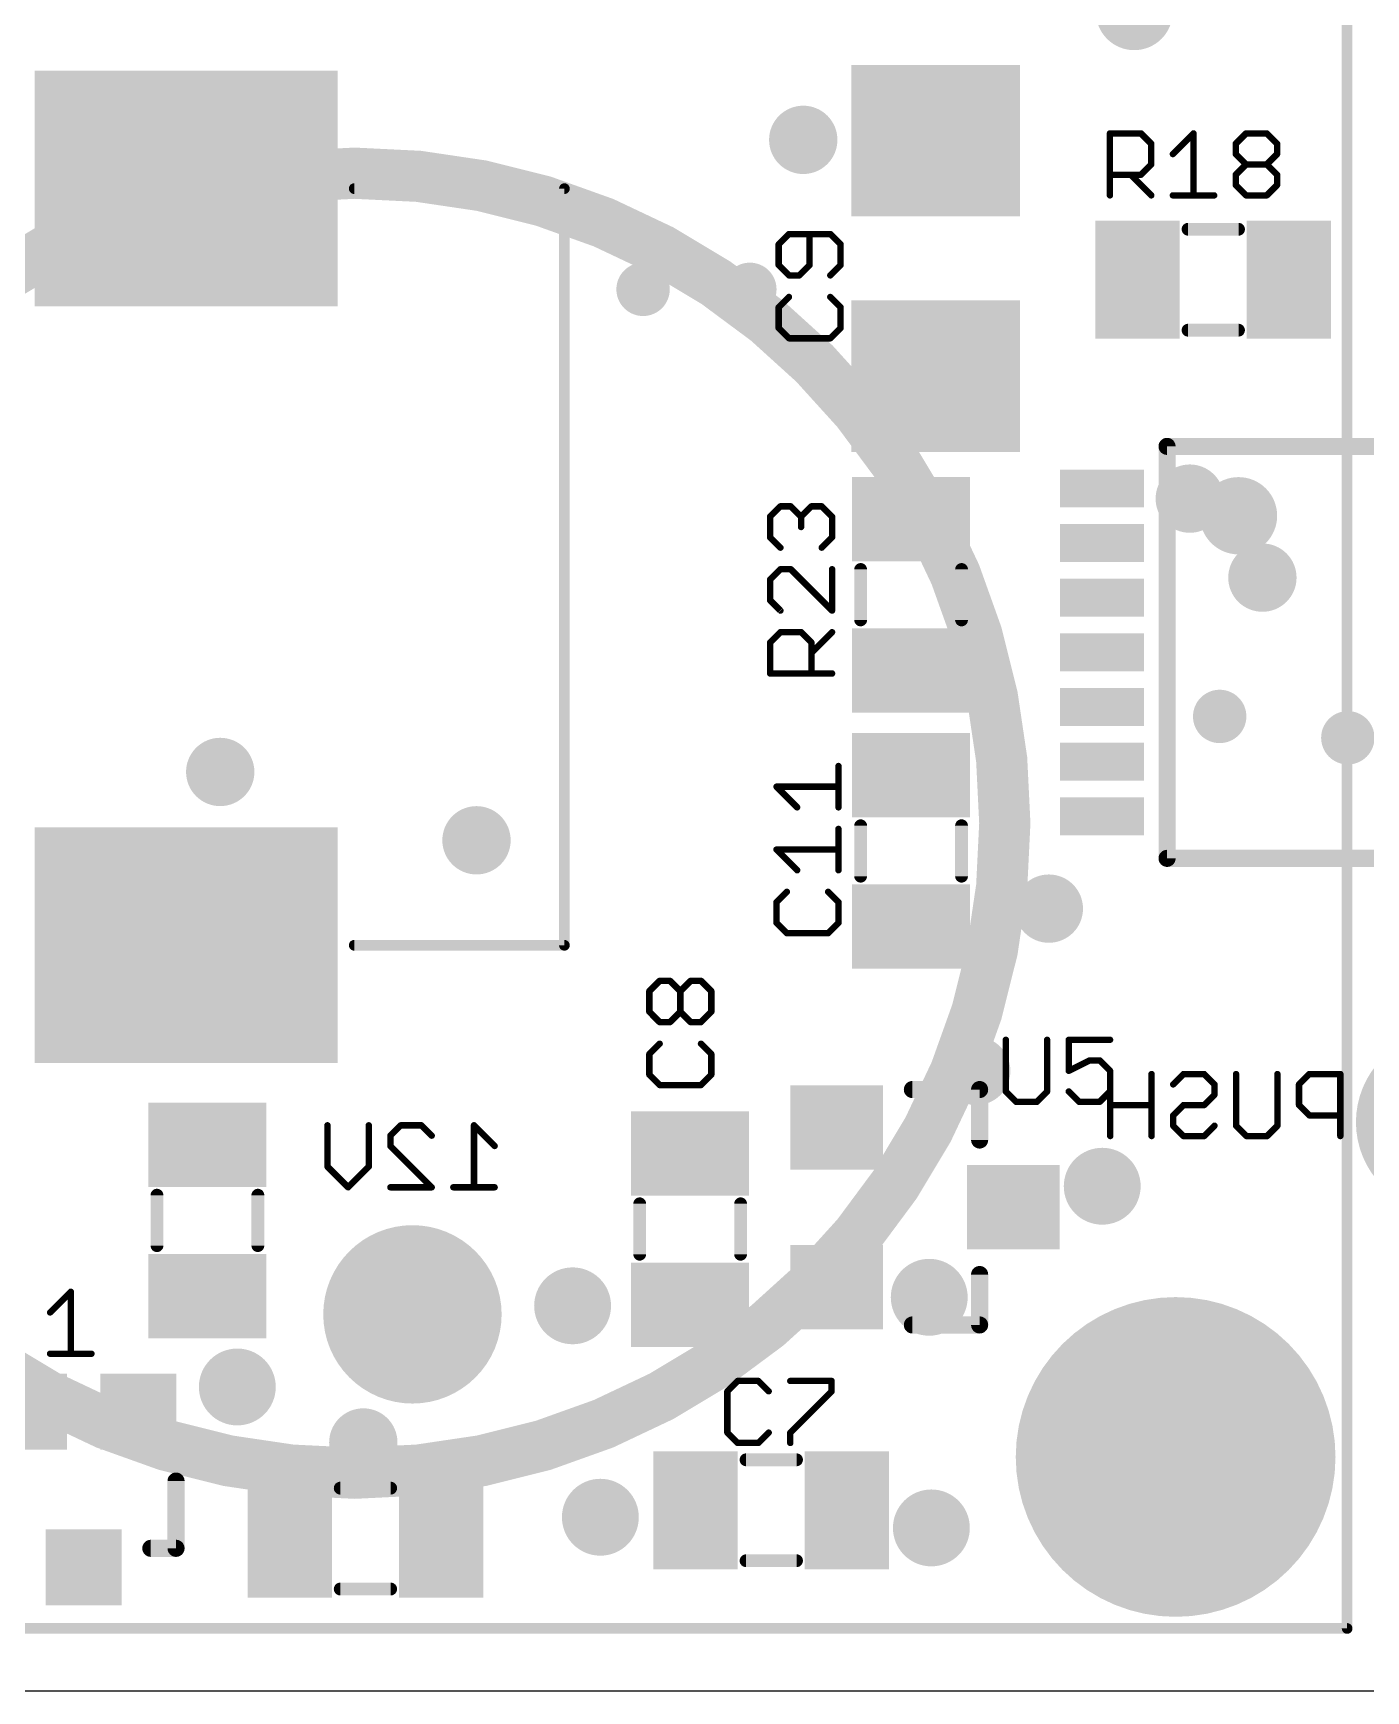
# Model space of a CAD drawing. Extents: x 0 to 96, y -11 to 42.
# Drawn here: x 45.32 to 61.17, y 10 to 29.72 of the extents above; entities that cross this region are included whole.
import ezdxf

# ---------------------------------------------------------------- set-up
doc = ezdxf.new("R2010")
doc.units = 0
for name, color, linetype in [('17', 82, 'CONTINUOUS'), ('18', 82, 'CONTINUOUS'), ('20', 7, 'CONTINUOUS'), ('21', 253, 'CONTINUOUS'), ('22', 253, 'CONTINUOUS'), ('29', 253, 'CONTINUOUS')]:
    doc.layers.add(name, color=color, linetype=linetype)

# ---------------------------------------------------------------- blocks, each defined once
blk = doc.blocks.new('RECT')
blk.add_solid([(-0.5, -0.5), (0.5, -0.5), (-0.5, 0.5), (0.5, 0.5)])
blk = doc.blocks.new('ROUNDP')
at = {"const_width": 0.5}
blk.add_lwpolyline([(0, -0.25, 1), (0, 0.25, 1), (0, -0.25)], format="xyb", dxfattribs=at)
blk = doc.blocks.new('ROUNDV')
at = {"const_width": 0.5}
blk.add_lwpolyline([(0, -0.25, 1), (0, 0.25, 1), (0, -0.25)], format="xyb", dxfattribs=at)

msp = doc.modelspace()

# ---------------------------------------------------------------- linework, layer by layer
at = {"layer": '20'}
msp.add_line((29.35, 10), (74.81, 10), dxfattribs=at)
at = {"layer": '21'}
for points, const_width in [([(60.952, 10.742), (60.952, 38.542)], 0.127), ([(58.1306, 27.7876), (58.1306, 28.5248)], 0.0762), ([(58.1306, 28.5248), (58.4992, 28.5248)], 0.0762), ([(58.4992, 28.5248), (58.622, 28.402)], 0.0762), ([(58.622, 28.402), (58.622, 28.1562)], 0.0762), ([(58.879, 28.2791), (59.1247, 28.5248)], 0.0762), ([(59.1247, 28.5248), (59.1247, 27.7876)], 0.0762), ([(59.6274, 28.402), (59.7503, 28.5248)], 0.0762), ([(59.6274, 28.2791), (59.6274, 28.402)], 0.0762), ([(59.7503, 28.5248), (59.996, 28.5248)], 0.0762), ([(59.996, 28.5248), (60.1189, 28.402)], 0.0762), ([(60.1189, 28.402), (60.1189, 28.2791)], 0.0762), ([(59.7503, 28.1562), (59.6274, 28.2791)], 0.0762), ([(60.1189, 28.2791), (59.996, 28.1562)], 0.0762), ([(58.4992, 28.0333), (58.1306, 28.0333)], 0.0762), ([(58.3763, 28.0333), (58.622, 27.7876)], 0.0762), ([(58.622, 28.1562), (58.4992, 28.0333)], 0.0762), ([(59.6274, 28.0333), (59.7503, 28.1562)], 0.0762), ([(59.6274, 27.9105), (59.6274, 28.0333)], 0.0762), ([(59.7503, 28.1562), (59.996, 28.1562)], 0.0762), ([(59.996, 28.1562), (60.1189, 28.0333)], 0.0762), ([(60.1189, 28.0333), (60.1189, 27.9105)], 0.0762), ([(51.6424, 27.868), (49.1424, 27.868)], 0.127), ([(51.6424, 27.868), (51.6424, 18.868)], 0.127), ([(58.879, 27.7876), (59.3705, 27.7876)], 0.0762), ([(59.7503, 27.7876), (59.6274, 27.9105)], 0.0762), ([(59.996, 27.7876), (59.7503, 27.7876)], 0.0762), ([(60.1189, 27.9105), (59.996, 27.7876)], 0.0762), ([(59.6598, 27.3843), (59.0598, 27.3843)], 0.1524), ([(54.3131, 27.3275), (54.1903, 27.2046)], 0.0762), ([(54.1903, 27.2046), (54.1903, 26.9589)], 0.0762), ([(54.8046, 27.3275), (54.3131, 27.3275)], 0.0762), ([(54.5589, 26.9589), (54.5589, 27.3275)], 0.0762), ([(54.9275, 27.2046), (54.8046, 27.3275)], 0.0762), ([(54.9275, 26.9589), (54.9275, 27.2046)], 0.0762), ([(54.1903, 26.9589), (54.3131, 26.836)], 0.0762), ([(54.3131, 26.836), (54.436, 26.836)], 0.0762), ([(54.436, 26.836), (54.5589, 26.9589)], 0.0762), ([(54.8046, 26.836), (54.9275, 26.9589)], 0.0762), ([(54.3131, 26.5791), (54.1903, 26.4562)], 0.0762), ([(54.1903, 26.4562), (54.1903, 26.2104)], 0.0762), ([(54.9275, 26.4562), (54.8046, 26.5791)], 0.0762), ([(54.9275, 26.2104), (54.9275, 26.4562)], 0.0762), ([(54.1903, 26.2104), (54.3131, 26.0876)], 0.0762), ([(54.8046, 26.0876), (54.9275, 26.2104)], 0.0762), ([(59.6598, 26.1843), (59.0598, 26.1843)], 0.1524), ([(54.3131, 26.0876), (54.8046, 26.0876)], 0.0762), ([(58.81, 19.902), (58.81, 24.802)], 0.2032), ([(58.81, 24.802), (63.11, 24.802)], 0.2032), ([(54.0887, 23.9661), (54.2115, 24.089)], 0.0762), ([(54.2115, 24.089), (54.3344, 24.089)], 0.0762), ([(54.3344, 24.089), (54.4573, 23.9661)], 0.0762), ([(54.4573, 23.9661), (54.5802, 24.089)], 0.0762), ([(54.5802, 24.089), (54.703, 24.089)], 0.0762), ([(54.703, 24.089), (54.8259, 23.9661)], 0.0762), ([(54.0887, 23.7204), (54.0887, 23.9661)], 0.0762), ([(54.4573, 23.9661), (54.4573, 23.8432)], 0.0762), ([(54.8259, 23.9661), (54.8259, 23.7204)], 0.0762), ([(54.2115, 23.5975), (54.0887, 23.7204)], 0.0762), ([(54.8259, 23.7204), (54.703, 23.5975)], 0.0762), ([(54.2115, 23.3406), (54.0887, 23.2177)], 0.0762), ([(54.3344, 23.3406), (54.2115, 23.3406)], 0.0762), ([(54.8259, 22.8491), (54.3344, 23.3406)], 0.0762), ([(54.8259, 23.3406), (54.8259, 22.8491)], 0.0762), ([(55.1657, 23.3378), (55.1657, 22.7378)], 0.1524), ([(56.3657, 23.3378), (56.3657, 22.7378)], 0.1524), ([(54.0887, 23.2177), (54.0887, 22.9719)], 0.0762), ([(54.0887, 22.9719), (54.2115, 22.8491)], 0.0762), ([(54.0887, 22.4693), (54.2115, 22.5921)], 0.0762), ([(54.0887, 22.1007), (54.0887, 22.4693)], 0.0762), ([(54.2115, 22.5921), (54.4573, 22.5921)], 0.0762), ([(54.4573, 22.5921), (54.5802, 22.4693)], 0.0762), ([(54.5802, 22.3464), (54.8259, 22.5921)], 0.0762), ([(54.5802, 22.4693), (54.5802, 22.1007)], 0.0762), ([(54.8259, 22.1007), (54.0887, 22.1007)], 0.0762), ([(54.9021, 20.5087), (54.9021, 21.0002)], 0.0762), ([(54.4106, 20.5087), (54.1649, 20.7545)], 0.0762), ([(54.1649, 20.7545), (54.9021, 20.7545)], 0.0762), ([(55.1657, 19.6898), (55.1657, 20.2898)], 0.1524), ([(56.3657, 19.6898), (56.3657, 20.2898)], 0.1524), ([(54.9021, 19.7603), (54.9021, 20.2518)], 0.0762), ([(54.4106, 19.7603), (54.1649, 20.0061)], 0.0762), ([(54.1649, 20.0061), (54.9021, 20.0061)], 0.0762), ([(63.11, 19.902), (58.81, 19.902)], 0.2032), ([(54.2877, 19.5034), (54.1649, 19.3805)], 0.0762), ([(54.9021, 19.3805), (54.7792, 19.5034)], 0.0762), ([(54.1649, 19.3805), (54.1649, 19.1348)], 0.0762), ([(54.9021, 19.1348), (54.9021, 19.3805)], 0.0762), ([(54.1649, 19.1348), (54.2877, 19.0119)], 0.0762), ([(54.7792, 19.0119), (54.9021, 19.1348)], 0.0762), ([(51.6424, 18.868), (49.1424, 18.868)], 0.127), ([(54.2877, 19.0119), (54.7792, 19.0119)], 0.0762), ([(52.6525, 18.3224), (52.7753, 18.4453)], 0.0762), ([(52.6525, 18.0767), (52.6525, 18.3224)], 0.0762), ([(52.7753, 18.4453), (52.8982, 18.4453)], 0.0762), ([(52.8982, 18.4453), (53.0211, 18.3224)], 0.0762), ([(53.0211, 18.3224), (53.144, 18.4453)], 0.0762), ([(53.0211, 18.0767), (53.0211, 18.3224)], 0.0762), ([(53.144, 18.4453), (53.2668, 18.4453)], 0.0762), ([(53.2668, 18.4453), (53.3897, 18.3224)], 0.0762), ([(53.3897, 18.3224), (53.3897, 18.0767)], 0.0762), ([(52.7753, 17.9538), (52.6525, 18.0767)], 0.0762), ([(52.8982, 17.9538), (52.7753, 17.9538)], 0.0762), ([(53.0211, 18.0767), (52.8982, 17.9538)], 0.0762), ([(53.144, 17.9538), (53.0211, 18.0767)], 0.0762), ([(53.2668, 17.9538), (53.144, 17.9538)], 0.0762), ([(53.3897, 18.0767), (53.2668, 17.9538)], 0.0762), ([(56.8921, 17.7434), (56.8921, 17.1291)], 0.0762), ([(57.3836, 17.1291), (57.3836, 17.7434)], 0.0762), ([(58.132, 17.7434), (57.6405, 17.7434)], 0.0762), ([(57.6405, 17.7434), (57.6405, 17.3748)], 0.0762), ([(52.7753, 17.6969), (52.6525, 17.574)], 0.0762), ([(52.6525, 17.574), (52.6525, 17.3283)], 0.0762), ([(53.3897, 17.574), (53.2668, 17.6969)], 0.0762), ([(53.3897, 17.3283), (53.3897, 17.574)], 0.0762), ([(52.6525, 17.3283), (52.7753, 17.2054)], 0.0762), ([(53.2668, 17.2054), (53.3897, 17.3283)], 0.0762), ([(57.6405, 17.3748), (57.8863, 17.4977)], 0.0762), ([(57.8863, 17.4977), (58.0091, 17.4977)], 0.0762), ([(58.0091, 17.4977), (58.132, 17.3748)], 0.0762), ([(58.132, 17.3748), (58.132, 17.1291)], 0.0762), ([(52.7753, 17.2054), (53.2668, 17.2054)], 0.0762), ([(56.5809, 17.1519), (55.7809, 17.1519)], 0.2032), ([(56.5809, 16.5519), (56.5809, 17.1519)], 0.2032), ([(56.8921, 17.1291), (57.015, 17.0062)], 0.0762), ([(57.2607, 17.0062), (57.3836, 17.1291)], 0.0762), ([(57.7634, 17.0062), (57.6405, 17.1291)], 0.0762), ([(58.132, 17.1291), (58.0091, 17.0062)], 0.0762), ([(57.015, 17.0062), (57.2607, 17.0062)], 0.0762), ([(58.0091, 17.0062), (57.7634, 17.0062)], 0.0762), ([(46.7964, 15.2956), (46.7964, 15.8956)], 0.1524), ([(47.9964, 15.2956), (47.9964, 15.8956)], 0.1524), ([(52.5379, 15.1931), (52.5379, 15.7931)], 0.1524), ([(53.7379, 15.1931), (53.7379, 15.7931)], 0.1524), ([(56.5809, 14.9519), (56.5809, 14.3519)], 0.2032), ([(45.5256, 14.5012), (45.7713, 14.7469)], 0.0762), ([(45.7713, 14.7469), (45.7713, 14.0097)], 0.0762), ([(56.5809, 14.3519), (55.7809, 14.3519)], 0.2032), ([(45.5256, 14.0097), (46.0171, 14.0097)], 0.0762), ([(53.7033, 13.6859), (53.5804, 13.5631)], 0.0762), ([(53.949, 13.6859), (53.7033, 13.6859)], 0.0762), ([(54.0719, 13.5631), (53.949, 13.6859)], 0.0762), ([(54.3288, 13.6859), (54.8203, 13.6859)], 0.0762), ([(54.8203, 13.6859), (54.8203, 13.5631)], 0.0762), ([(53.5804, 13.5631), (53.5804, 13.0716)], 0.0762), ([(54.8203, 13.5631), (54.3288, 13.0716)], 0.0762), ([(53.5804, 13.0716), (53.7033, 12.9487)], 0.0762), ([(53.949, 12.9487), (54.0719, 13.0716)], 0.0762), ([(54.3288, 13.0716), (54.3288, 12.9487)], 0.0762), ([(53.7033, 12.9487), (53.949, 12.9487)], 0.0762), ([(54.4029, 12.7479), (53.8029, 12.7479)], 0.1524), ([(47.0232, 11.6952), (47.0232, 12.4952)], 0.2032), ([(49.576, 12.411), (48.976, 12.411)], 0.1524), ([(46.7232, 11.6952), (47.0232, 11.6952)], 0.2032), ([(54.4029, 11.5479), (53.8029, 11.5479)], 0.1524), ([(49.576, 11.211), (48.976, 11.211)], 0.1524), ([(33.652, 10.742), (60.952, 10.742)], 0.127)]:
    msp.add_lwpolyline(points, dxfattribs=dict(at, const_width=const_width))
for points, const_width in [([(58.1496, 28.5248, 1), (58.1115, 28.5248)], 0.0381), ([(58.1306, 28.5439, 1), (58.1306, 28.5058)], 0.0381), ([(58.5126, 28.5383, 1), (58.4857, 28.5114)], 0.0381), ([(58.4992, 28.5058, 1), (58.4992, 28.5439)], 0.0381), ([(58.6411, 28.402, 1), (58.603, 28.402)], 0.0381), ([(58.6086, 28.3885, 1), (58.6355, 28.4154)], 0.0381), ([(59.1438, 28.5248, 1), (59.1057, 28.5248)], 0.0381), ([(59.1382, 28.5114, 1), (59.1112, 28.5383)], 0.0381), ([(59.6464, 28.402, 1), (59.6083, 28.402)], 0.0381), ([(59.6139, 28.4154, 1), (59.6409, 28.3885)], 0.0381), ([(59.7503, 28.5439, 1), (59.7503, 28.5058)], 0.0381), ([(59.7637, 28.5114, 1), (59.7368, 28.5383)], 0.0381), ([(60.0095, 28.5383, 1), (59.9825, 28.5114)], 0.0381), ([(59.996, 28.5058, 1), (59.996, 28.5439)], 0.0381), ([(60.1379, 28.402, 1), (60.0998, 28.402)], 0.0381), ([(60.1054, 28.3885, 1), (60.1323, 28.4154)], 0.0381), ([(58.8655, 28.2926, 1), (58.8924, 28.2656)], 0.0381), ([(59.6083, 28.2791, 1), (59.6464, 28.2791)], 0.0381), ([(59.6409, 28.2926, 1), (59.6139, 28.2656)], 0.0381), ([(60.0998, 28.2791, 1), (60.1379, 28.2791)], 0.0381), ([(60.1323, 28.2656, 1), (60.1054, 28.2926)], 0.0381), ([(58.1306, 28.0524, 1), (58.1306, 28.0143)], 0.0381), ([(58.3898, 28.0468, 1), (58.3628, 28.0199)], 0.0381), ([(58.4857, 28.0468, 1), (58.5126, 28.0199)], 0.0381), ([(58.4992, 28.0143, 1), (58.4992, 28.0524)], 0.0381), ([(58.603, 28.1562, 1), (58.6411, 28.1562)], 0.0381), ([(58.6355, 28.1427, 1), (58.6086, 28.1697)], 0.0381), ([(59.6464, 28.0333, 1), (59.6083, 28.0333)], 0.0381), ([(59.6139, 28.0468, 1), (59.6409, 28.0199)], 0.0381), ([(59.7503, 28.1753, 1), (59.7503, 28.1372)], 0.0381), ([(59.7637, 28.1427, 1), (59.7368, 28.1697)], 0.0381), ([(59.7368, 28.1427, 1), (59.7637, 28.1697)], 0.0381), ([(60.0095, 28.1697, 1), (59.9825, 28.1427)], 0.0381), ([(59.9825, 28.1697, 1), (60.0095, 28.1427)], 0.0381), ([(59.996, 28.1372, 1), (59.996, 28.1753)], 0.0381), ([(60.1379, 28.0333, 1), (60.0998, 28.0333)], 0.0381), ([(60.1054, 28.0199, 1), (60.1323, 28.0468)], 0.0381), ([(49.1424, 27.8998, 1), (49.1424, 27.8363)], 0.0635), ([(51.6742, 27.868, 1), (51.6106, 27.868)], 0.0635), ([(51.6424, 27.8363, 1), (51.6424, 27.8998)], 0.0635), ([(58.1115, 27.7876, 1), (58.1496, 27.7876)], 0.0381), ([(58.6086, 27.7741, 1), (58.6355, 27.8011)], 0.0381), ([(58.879, 27.8067, 1), (58.879, 27.7686)], 0.0381), ([(59.1057, 27.7876, 1), (59.1438, 27.7876)], 0.0381), ([(59.3705, 27.7686, 1), (59.3705, 27.8067)], 0.0381), ([(59.6083, 27.9105, 1), (59.6464, 27.9105)], 0.0381), ([(59.6409, 27.9239, 1), (59.6139, 27.897)], 0.0381), ([(59.7503, 27.8067, 1), (59.7503, 27.7686)], 0.0381), ([(59.7368, 27.7741, 1), (59.7637, 27.8011)], 0.0381), ([(59.9825, 27.8011, 1), (60.0095, 27.7741)], 0.0381), ([(59.996, 27.7686, 1), (59.996, 27.8067)], 0.0381), ([(60.0998, 27.9105, 1), (60.1379, 27.9105)], 0.0381), ([(60.1323, 27.897, 1), (60.1054, 27.9239)], 0.0381), ([(59.0598, 27.4224, 1), (59.0598, 27.3462)], 0.0762), ([(59.6598, 27.3462, 1), (59.6598, 27.4224)], 0.0762), ([(54.2093, 27.2046, 1), (54.1712, 27.2046)], 0.0381), ([(54.1768, 27.2181, 1), (54.2037, 27.1911)], 0.0381), ([(54.3131, 27.3465, 1), (54.3131, 27.3084)], 0.0381), ([(54.3266, 27.314, 1), (54.2997, 27.3409)], 0.0381), ([(54.5779, 27.3275, 1), (54.5398, 27.3275)], 0.0381), ([(54.8181, 27.3409, 1), (54.7912, 27.314)], 0.0381), ([(54.8046, 27.3084, 1), (54.8046, 27.3465)], 0.0381), ([(54.9466, 27.2046, 1), (54.9085, 27.2046)], 0.0381), ([(54.914, 27.1911, 1), (54.941, 27.2181)], 0.0381), ([(54.1712, 26.9589, 1), (54.2093, 26.9589)], 0.0381), ([(54.2037, 26.9723, 1), (54.1768, 26.9454)], 0.0381), ([(54.3131, 26.855, 1), (54.3131, 26.8169)], 0.0381), ([(54.2997, 26.8225, 1), (54.3266, 26.8495)], 0.0381), ([(54.4225, 26.8495, 1), (54.4495, 26.8225)], 0.0381), ([(54.436, 26.8169, 1), (54.436, 26.855)], 0.0381), ([(54.5398, 26.9589, 1), (54.5779, 26.9589)], 0.0381), ([(54.5724, 26.9454, 1), (54.5454, 26.9723)], 0.0381), ([(54.7912, 26.8495, 1), (54.8181, 26.8225)], 0.0381), ([(54.9085, 26.9589, 1), (54.9466, 26.9589)], 0.0381), ([(54.941, 26.9454, 1), (54.914, 26.9723)], 0.0381), ([(54.2093, 26.4562, 1), (54.1712, 26.4562)], 0.0381), ([(54.1768, 26.4697, 1), (54.2037, 26.4427)], 0.0381), ([(54.3266, 26.5656, 1), (54.2997, 26.5925)], 0.0381), ([(54.8181, 26.5925, 1), (54.7912, 26.5656)], 0.0381), ([(54.9466, 26.4562, 1), (54.9085, 26.4562)], 0.0381), ([(54.914, 26.4427, 1), (54.941, 26.4697)], 0.0381), ([(54.1712, 26.2104, 1), (54.2093, 26.2104)], 0.0381), ([(54.2037, 26.2239, 1), (54.1768, 26.197)], 0.0381), ([(54.9085, 26.2104, 1), (54.9466, 26.2104)], 0.0381), ([(54.941, 26.197, 1), (54.914, 26.2239)], 0.0381), ([(59.0598, 26.2224, 1), (59.0598, 26.1462)], 0.0762), ([(59.6598, 26.1462, 1), (59.6598, 26.2224)], 0.0762), ([(54.3131, 26.1066, 1), (54.3131, 26.0685)], 0.0381), ([(54.2997, 26.0741, 1), (54.3266, 26.101)], 0.0381), ([(54.7912, 26.101, 1), (54.8181, 26.0741)], 0.0381), ([(54.8046, 26.0685, 1), (54.8046, 26.1066)], 0.0381), ([(58.8608, 24.802, 1), (58.7592, 24.802)], 0.1016), ([(58.81, 24.8528, 1), (58.81, 24.7512)], 0.1016), ([(59.66, 23.7472, 1), (59.66, 24.2068, 1), (59.66, 23.7472)], 0.4596), ([(54.2115, 24.108, 1), (54.2115, 24.0699)], 0.0381), ([(54.225, 24.0755, 1), (54.1981, 24.1024)], 0.0381), ([(54.3479, 24.1024, 1), (54.3209, 24.0755)], 0.0381), ([(54.3344, 24.0699, 1), (54.3344, 24.108)], 0.0381), ([(54.5802, 24.108, 1), (54.5802, 24.0699)], 0.0381), ([(54.5936, 24.0755, 1), (54.5667, 24.1024)], 0.0381), ([(54.7165, 24.1024, 1), (54.6896, 24.0755)], 0.0381), ([(54.703, 24.0699, 1), (54.703, 24.108)], 0.0381), ([(54.0752, 23.9796, 1), (54.1021, 23.9526)], 0.0381), ([(54.1077, 23.9661, 1), (54.0696, 23.9661)], 0.0381), ([(54.4763, 23.9661, 1), (54.4382, 23.9661)], 0.0381), ([(54.4438, 23.9796, 1), (54.4708, 23.9526)], 0.0381), ([(54.4382, 23.8432, 1), (54.4763, 23.8432)], 0.0381), ([(54.4438, 23.9526, 1), (54.4708, 23.9796)], 0.0381), ([(54.845, 23.9661, 1), (54.8069, 23.9661)], 0.0381), ([(54.8124, 23.9526, 1), (54.8394, 23.9796)], 0.0381), ([(54.1021, 23.7338, 1), (54.0752, 23.7069)], 0.0381), ([(54.0696, 23.7204, 1), (54.1077, 23.7204)], 0.0381), ([(54.8069, 23.7204, 1), (54.845, 23.7204)], 0.0381), ([(54.8394, 23.7069, 1), (54.8124, 23.7338)], 0.0381), ([(54.1981, 23.584, 1), (54.225, 23.611)], 0.0381), ([(54.6896, 23.611, 1), (54.7165, 23.584)], 0.0381), ([(54.2115, 23.3596, 1), (54.2115, 23.3215)], 0.0381), ([(54.225, 23.3271, 1), (54.1981, 23.354)], 0.0381), ([(54.3479, 23.354, 1), (54.3209, 23.3271)], 0.0381), ([(54.3344, 23.3215, 1), (54.3344, 23.3596)], 0.0381), ([(54.845, 23.3406, 1), (54.8069, 23.3406)], 0.0381), ([(55.2038, 23.3378, 1), (55.1276, 23.3378)], 0.0762), ([(56.4038, 23.3378, 1), (56.3276, 23.3378)], 0.0762), ([(54.0752, 23.2312, 1), (54.1021, 23.2042)], 0.0381), ([(54.1077, 23.2177, 1), (54.0696, 23.2177)], 0.0381), ([(54.1021, 22.9854, 1), (54.0752, 22.9585)], 0.0381), ([(54.0696, 22.9719, 1), (54.1077, 22.9719)], 0.0381), ([(54.1981, 22.8356, 1), (54.225, 22.8625)], 0.0381), ([(54.8124, 22.8356, 1), (54.8394, 22.8625)], 0.0381), ([(54.8069, 22.8491, 1), (54.845, 22.8491)], 0.0381), ([(55.1276, 22.7378, 1), (55.2038, 22.7378)], 0.0762), ([(56.3276, 22.7378, 1), (56.4038, 22.7378)], 0.0762), ([(54.1077, 22.4693, 1), (54.0696, 22.4693)], 0.0381), ([(54.0752, 22.4827, 1), (54.1021, 22.4558)], 0.0381), ([(54.2115, 22.6112, 1), (54.2115, 22.5731)], 0.0381), ([(54.225, 22.5787, 1), (54.1981, 22.6056)], 0.0381), ([(54.4708, 22.6056, 1), (54.4438, 22.5787)], 0.0381), ([(54.4573, 22.5731, 1), (54.4573, 22.6112)], 0.0381), ([(54.5992, 22.4693, 1), (54.5611, 22.4693)], 0.0381), ([(54.5667, 22.4558, 1), (54.5936, 22.4827)], 0.0381), ([(54.8394, 22.5787, 1), (54.8124, 22.6056)], 0.0381), ([(54.5667, 22.3599, 1), (54.5936, 22.3329)], 0.0381), ([(54.0887, 22.1197, 1), (54.0887, 22.0816)], 0.0381), ([(54.0696, 22.1007, 1), (54.1077, 22.1007)], 0.0381), ([(54.5611, 22.1007, 1), (54.5992, 22.1007)], 0.0381), ([(54.8259, 22.0816, 1), (54.8259, 22.1197)], 0.0381), ([(54.9212, 21.0002, 1), (54.8831, 21.0002)], 0.0381), ([(54.1783, 20.7679, 1), (54.1514, 20.741)], 0.0381), ([(54.1649, 20.7735, 1), (54.1649, 20.7354)], 0.0381), ([(54.9021, 20.7354, 1), (54.9021, 20.7735)], 0.0381), ([(54.3971, 20.4953, 1), (54.4241, 20.5222)], 0.0381), ([(54.8831, 20.5087, 1), (54.9212, 20.5087)], 0.0381), ([(55.2038, 20.2898, 1), (55.1276, 20.2898)], 0.0762), ([(56.4038, 20.2898, 1), (56.3276, 20.2898)], 0.0762), ([(54.9212, 20.2518, 1), (54.8831, 20.2518)], 0.0381), ([(54.1783, 20.0195, 1), (54.1514, 19.9926)], 0.0381), ([(54.1649, 20.0251, 1), (54.1649, 19.987)], 0.0381), ([(54.9021, 19.987, 1), (54.9021, 20.0251)], 0.0381), ([(58.81, 19.9528, 1), (58.81, 19.8512)], 0.1016), ([(58.7592, 19.902, 1), (58.8608, 19.902)], 0.1016), ([(54.3971, 19.7468, 1), (54.4241, 19.7738)], 0.0381), ([(54.8831, 19.7603, 1), (54.9212, 19.7603)], 0.0381), ([(55.1276, 19.6898, 1), (55.2038, 19.6898)], 0.0762), ([(56.3276, 19.6898, 1), (56.4038, 19.6898)], 0.0762), ([(54.3012, 19.4899, 1), (54.2743, 19.5169)], 0.0381), ([(54.7927, 19.5169, 1), (54.7658, 19.4899)], 0.0381), ([(54.1514, 19.394, 1), (54.1783, 19.367)], 0.0381), ([(54.1839, 19.3805, 1), (54.1458, 19.3805)], 0.0381), ([(54.9212, 19.3805, 1), (54.8831, 19.3805)], 0.0381), ([(54.8886, 19.367, 1), (54.9156, 19.394)], 0.0381), ([(54.1783, 19.1482, 1), (54.1514, 19.1213)], 0.0381), ([(54.1458, 19.1348, 1), (54.1839, 19.1348)], 0.0381), ([(54.8831, 19.1348, 1), (54.9212, 19.1348)], 0.0381), ([(54.9156, 19.1213, 1), (54.8886, 19.1482)], 0.0381), ([(49.1424, 18.8998, 1), (49.1424, 18.8363)], 0.0635), ([(51.6424, 18.8363, 1), (51.6424, 18.8998)], 0.0635), ([(54.2877, 19.031, 1), (54.2877, 18.9929)], 0.0381), ([(54.2743, 18.9984, 1), (54.3012, 19.0254)], 0.0381), ([(54.7658, 19.0254, 1), (54.7927, 18.9984)], 0.0381), ([(54.7792, 18.9929, 1), (54.7792, 19.031)], 0.0381), ([(51.6106, 18.868, 1), (51.6742, 18.868)], 0.0635), ([(52.6715, 18.3224, 1), (52.6334, 18.3224)], 0.0381), ([(52.639, 18.3359, 1), (52.6659, 18.309)], 0.0381), ([(52.7753, 18.4643, 1), (52.7753, 18.4262)], 0.0381), ([(52.7888, 18.4318, 1), (52.7619, 18.4588)], 0.0381), ([(52.9117, 18.4588, 1), (52.8847, 18.4318)], 0.0381), ([(52.8982, 18.4262, 1), (52.8982, 18.4643)], 0.0381), ([(53.0401, 18.3224, 1), (53.002, 18.3224)], 0.0381), ([(53.0076, 18.3359, 1), (53.0346, 18.309)], 0.0381), ([(53.0076, 18.309, 1), (53.0346, 18.3359)], 0.0381), ([(53.144, 18.4643, 1), (53.144, 18.4262)], 0.0381), ([(53.1574, 18.4318, 1), (53.1305, 18.4588)], 0.0381), ([(53.2803, 18.4588, 1), (53.2534, 18.4318)], 0.0381), ([(53.2668, 18.4262, 1), (53.2668, 18.4643)], 0.0381), ([(53.4088, 18.3224, 1), (53.3707, 18.3224)], 0.0381), ([(53.3762, 18.309, 1), (53.4032, 18.3359)], 0.0381), ([(52.6659, 18.0902, 1), (52.639, 18.0632)], 0.0381), ([(52.6334, 18.0767, 1), (52.6715, 18.0767)], 0.0381), ([(52.7753, 17.9729, 1), (52.7753, 17.9348)], 0.0381), ([(52.7619, 17.9403, 1), (52.7888, 17.9673)], 0.0381), ([(52.8847, 17.9673, 1), (52.9117, 17.9403)], 0.0381), ([(52.8982, 17.9348, 1), (52.8982, 17.9729)], 0.0381), ([(53.0346, 18.0902, 1), (53.0076, 18.0632)], 0.0381), ([(53.002, 18.0767, 1), (53.0401, 18.0767)], 0.0381), ([(53.0346, 18.0632, 1), (53.0076, 18.0902)], 0.0381), ([(53.144, 17.9729, 1), (53.144, 17.9348)], 0.0381), ([(53.1305, 17.9403, 1), (53.1574, 17.9673)], 0.0381), ([(53.2534, 17.9673, 1), (53.2803, 17.9403)], 0.0381), ([(53.2668, 17.9348, 1), (53.2668, 17.9729)], 0.0381), ([(53.3707, 18.0767, 1), (53.4088, 18.0767)], 0.0381), ([(53.4032, 18.0632, 1), (53.3762, 18.0902)], 0.0381), ([(56.9111, 17.7434, 1), (56.873, 17.7434)], 0.0381), ([(57.4026, 17.7434, 1), (57.3645, 17.7434)], 0.0381), ([(57.6405, 17.7625, 1), (57.6405, 17.7244)], 0.0381), ([(57.6596, 17.7434, 1), (57.6215, 17.7434)], 0.0381), ([(58.132, 17.7244, 1), (58.132, 17.7625)], 0.0381), ([(52.639, 17.5875, 1), (52.6659, 17.5605)], 0.0381), ([(52.6715, 17.574, 1), (52.6334, 17.574)], 0.0381), ([(52.7888, 17.6834, 1), (52.7619, 17.7104)], 0.0381), ([(53.2803, 17.7104, 1), (53.2534, 17.6834)], 0.0381), ([(53.4088, 17.574, 1), (53.3707, 17.574)], 0.0381), ([(53.3762, 17.5605, 1), (53.4032, 17.5875)], 0.0381), ([(52.6659, 17.3417, 1), (52.639, 17.3148)], 0.0381), ([(53.4032, 17.3148, 1), (53.3762, 17.3417)], 0.0381), ([(57.632, 17.3919, 1), (57.649, 17.3578)], 0.0381), ([(57.6215, 17.3748, 1), (57.6596, 17.3748)], 0.0381), ([(57.8863, 17.5167, 1), (57.8863, 17.4786)], 0.0381), ([(57.8948, 17.4806, 1), (57.8777, 17.5147)], 0.0381), ([(58.0226, 17.5112, 1), (57.9957, 17.4842)], 0.0381), ([(58.0091, 17.4786, 1), (58.0091, 17.5167)], 0.0381), ([(58.1511, 17.3748, 1), (58.113, 17.3748)], 0.0381), ([(58.1185, 17.3613, 1), (58.1455, 17.3883)], 0.0381), ([(52.6334, 17.3283, 1), (52.6715, 17.3283)], 0.0381), ([(52.7753, 17.2245, 1), (52.7753, 17.1864)], 0.0381), ([(52.7619, 17.1919, 1), (52.7888, 17.2189)], 0.0381), ([(53.2534, 17.2189, 1), (53.2803, 17.1919)], 0.0381), ([(53.2668, 17.1864, 1), (53.2668, 17.2245)], 0.0381), ([(53.3707, 17.3283, 1), (53.4088, 17.3283)], 0.0381), ([(55.7809, 17.2027, 1), (55.7809, 17.1011)], 0.1016), ([(56.6317, 17.1519, 1), (56.5301, 17.1519)], 0.1016), ([(56.5809, 17.1011, 1), (56.5809, 17.2027)], 0.1016), ([(56.9056, 17.1425, 1), (56.8786, 17.1156)], 0.0381), ([(57.3971, 17.1156, 1), (57.3701, 17.1425)], 0.0381), ([(57.654, 17.1425, 1), (57.627, 17.1156)], 0.0381), ([(58.1455, 17.1156, 1), (58.1185, 17.1425)], 0.0381), ([(56.873, 17.1291, 1), (56.9111, 17.1291)], 0.0381), ([(57.015, 17.0252, 1), (57.015, 16.9871)], 0.0381), ([(57.0015, 16.9927, 1), (57.0284, 17.0197)], 0.0381), ([(57.2472, 17.0197, 1), (57.2742, 16.9927)], 0.0381), ([(57.2607, 16.9871, 1), (57.2607, 17.0252)], 0.0381), ([(57.3645, 17.1291, 1), (57.4026, 17.1291)], 0.0381), ([(57.7634, 17.0252, 1), (57.7634, 16.9871)], 0.0381), ([(57.7499, 16.9927, 1), (57.7769, 17.0197)], 0.0381), ([(57.9957, 17.0197, 1), (58.0226, 16.9927)], 0.0381), ([(58.0091, 16.9871, 1), (58.0091, 17.0252)], 0.0381), ([(58.113, 17.1291, 1), (58.1511, 17.1291)], 0.0381), ([(56.5301, 16.5519, 1), (56.6317, 16.5519)], 0.1016), ([(46.8345, 15.8956, 1), (46.7583, 15.8956)], 0.0762), ([(48.0345, 15.8956, 1), (47.9583, 15.8956)], 0.0762), ([(52.576, 15.7931, 1), (52.4998, 15.7931)], 0.0762), ([(53.776, 15.7931, 1), (53.6998, 15.7931)], 0.0762), ([(46.7583, 15.2956, 1), (46.8345, 15.2956)], 0.0762), ([(47.9583, 15.2956, 1), (48.0345, 15.2956)], 0.0762), ([(52.4998, 15.1931, 1), (52.576, 15.1931)], 0.0762), ([(53.6998, 15.1931, 1), (53.776, 15.1931)], 0.0762), ([(56.6317, 14.9519, 1), (56.5301, 14.9519)], 0.1016), ([(45.7904, 14.7469, 1), (45.7523, 14.7469)], 0.0381), ([(45.7848, 14.7335, 1), (45.7579, 14.7604)], 0.0381), ([(45.5121, 14.5147, 1), (45.5391, 14.4877)], 0.0381), ([(55.7809, 14.4027, 1), (55.7809, 14.3011)], 0.1016), ([(56.5301, 14.3519, 1), (56.6317, 14.3519)], 0.1016), ([(56.5809, 14.3011, 1), (56.5809, 14.4027)], 0.1016), ([(45.5256, 14.0288, 1), (45.5256, 13.9907)], 0.0381), ([(45.7523, 14.0097, 1), (45.7904, 14.0097)], 0.0381), ([(46.0171, 13.9907, 1), (46.0171, 14.0288)], 0.0381), ([(53.7033, 13.705, 1), (53.7033, 13.6669)], 0.0381), ([(53.7167, 13.6725, 1), (53.6898, 13.6994)], 0.0381), ([(53.9625, 13.6994, 1), (53.9355, 13.6725)], 0.0381), ([(53.949, 13.6669, 1), (53.949, 13.705)], 0.0381), ([(54.3288, 13.705, 1), (54.3288, 13.6669)], 0.0381), ([(54.8394, 13.6859, 1), (54.8013, 13.6859)], 0.0381), ([(54.8203, 13.6669, 1), (54.8203, 13.705)], 0.0381), ([(53.5995, 13.5631, 1), (53.5614, 13.5631)], 0.0381), ([(53.5669, 13.5765, 1), (53.5939, 13.5496)], 0.0381), ([(54.0584, 13.5496, 1), (54.0854, 13.5765)], 0.0381), ([(54.8013, 13.5631, 1), (54.8394, 13.5631)], 0.0381), ([(54.8338, 13.5496, 1), (54.8068, 13.5765)], 0.0381), ([(53.5939, 13.085, 1), (53.5669, 13.0581)], 0.0381), ([(53.5614, 13.0716, 1), (53.5995, 13.0716)], 0.0381), ([(54.0854, 13.0581, 1), (54.0584, 13.085)], 0.0381), ([(54.3153, 13.085, 1), (54.3423, 13.0581)], 0.0381), ([(54.3479, 13.0716, 1), (54.3098, 13.0716)], 0.0381), ([(53.7033, 12.9678, 1), (53.7033, 12.9297)], 0.0381), ([(53.6898, 12.9352, 1), (53.7167, 12.9622)], 0.0381), ([(53.8029, 12.786, 1), (53.8029, 12.7098)], 0.0762), ([(53.9355, 12.9622, 1), (53.9625, 12.9352)], 0.0381), ([(53.949, 12.9297, 1), (53.949, 12.9678)], 0.0381), ([(54.3098, 12.9487, 1), (54.3479, 12.9487)], 0.0381), ([(54.4029, 12.7098, 1), (54.4029, 12.786)], 0.0762), ([(47.074, 12.4952, 1), (46.9724, 12.4952)], 0.1016), ([(48.976, 12.4491, 1), (48.976, 12.3729)], 0.0762), ([(49.576, 12.3729, 1), (49.576, 12.4491)], 0.0762), ([(46.7232, 11.746, 1), (46.7232, 11.6444)], 0.1016), ([(46.9724, 11.6952, 1), (47.074, 11.6952)], 0.1016), ([(47.0232, 11.6444, 1), (47.0232, 11.746)], 0.1016), ([(53.8029, 11.586, 1), (53.8029, 11.5098)], 0.0762), ([(54.4029, 11.5098, 1), (54.4029, 11.586)], 0.0762), ([(48.976, 11.2491, 1), (48.976, 11.1729)], 0.0762), ([(49.576, 11.1729, 1), (49.576, 11.2491)], 0.0762), ([(60.9203, 10.742, 1), (60.9838, 10.742)], 0.0635), ([(60.952, 10.7103, 1), (60.952, 10.7738)], 0.0635)]:
    msp.add_lwpolyline(points, format="xyb", dxfattribs=dict(at, const_width=const_width))
at = {"layer": '22'}
for points, const_width in [([(49.149, 12.5886, 1), (49.149, 28.0514, 1), (49.149, 12.5886)], 0.6096), ([(62.1284, 15.8191, 1), (62.1284, 17.7089, 1), (62.1284, 15.8191)], 0.254), ([(58.1534, 17.3361, 1), (58.1153, 17.3361)], 0.0381), ([(58.6449, 17.3361, 1), (58.6068, 17.3361)], 0.0381), ([(59.0057, 17.3552, 1), (59.0057, 17.3171)], 0.0381), ([(59.0191, 17.3227, 1), (58.9922, 17.3496)], 0.0381), ([(59.2649, 17.3496, 1), (59.2379, 17.3227)], 0.0381), ([(59.2514, 17.3171, 1), (59.2514, 17.3552)], 0.0381), ([(59.6502, 17.3361, 1), (59.6121, 17.3361)], 0.0381), ([(60.1417, 17.3361, 1), (60.1036, 17.3361)], 0.0381), ([(60.5025, 17.3552, 1), (60.5025, 17.3171)], 0.0381), ([(60.516, 17.3227, 1), (60.489, 17.3496)], 0.0381), ([(60.8902, 17.3361, 1), (60.8521, 17.3361)], 0.0381), ([(60.8711, 17.3171, 1), (60.8711, 17.3552)], 0.0381), ([(58.8693, 17.2267, 1), (58.8963, 17.1998)], 0.0381), ([(59.3933, 17.2133, 1), (59.3552, 17.2133)], 0.0381), ([(59.3608, 17.1998, 1), (59.3877, 17.2267)], 0.0381), ([(60.3987, 17.2133, 1), (60.3606, 17.2133)], 0.0381), ([(60.3661, 17.2267, 1), (60.3931, 17.1998)], 0.0381), ([(58.1344, 16.9866, 1), (58.1344, 16.9485)], 0.0381), ([(58.6259, 16.9485, 1), (58.6259, 16.9866)], 0.0381), ([(59.0057, 16.9866, 1), (59.0057, 16.9485)], 0.0381), ([(59.0191, 16.954, 1), (58.9922, 16.981)], 0.0381), ([(59.2379, 16.981, 1), (59.2649, 16.954)], 0.0381), ([(59.2514, 16.9485, 1), (59.2514, 16.9866)], 0.0381), ([(59.3552, 17.0904, 1), (59.3933, 17.0904)], 0.0381), ([(59.3877, 17.0769, 1), (59.3608, 17.1039)], 0.0381), ([(60.3931, 16.981, 1), (60.3661, 16.954)], 0.0381), ([(60.3606, 16.9675, 1), (60.3987, 16.9675)], 0.0381), ([(48.8434, 16.7265, 1), (48.8053, 16.7265)], 0.0381), ([(49.3349, 16.7265, 1), (49.2968, 16.7265)], 0.0381), ([(49.6957, 16.7456, 1), (49.6957, 16.7075)], 0.0381), ([(49.7091, 16.7131, 1), (49.6822, 16.74)], 0.0381), ([(49.9549, 16.74, 1), (49.9279, 16.7131)], 0.0381), ([(49.9414, 16.7075, 1), (49.9414, 16.7456)], 0.0381), ([(50.586, 16.7265, 1), (50.5479, 16.7265)], 0.0381), ([(50.5804, 16.74, 1), (50.5535, 16.7131)], 0.0381), ([(58.9018, 16.8446, 1), (58.8637, 16.8446)], 0.0381), ([(58.8693, 16.8581, 1), (58.8963, 16.8312)], 0.0381), ([(58.8963, 16.7352, 1), (58.8693, 16.7083)], 0.0381), ([(59.3877, 16.7083, 1), (59.3608, 16.7352)], 0.0381), ([(59.6447, 16.7352, 1), (59.6177, 16.7083)], 0.0381), ([(60.1362, 16.7083, 1), (60.1092, 16.7352)], 0.0381), ([(60.5025, 16.8637, 1), (60.5025, 16.8256)], 0.0381), ([(60.489, 16.8312, 1), (60.516, 16.8581)], 0.0381), ([(60.8711, 16.8256, 1), (60.8711, 16.8637)], 0.0381), ([(49.5593, 16.6171, 1), (49.5863, 16.5902)], 0.0381), ([(49.5919, 16.6037, 1), (49.5538, 16.6037)], 0.0381), ([(50.0508, 16.5902, 1), (50.0778, 16.6171)], 0.0381), ([(58.1153, 16.5989, 1), (58.1534, 16.5989)], 0.0381), ([(58.6068, 16.5989, 1), (58.6449, 16.5989)], 0.0381), ([(58.8637, 16.7218, 1), (58.9018, 16.7218)], 0.0381), ([(59.0057, 16.618, 1), (59.0057, 16.5799)], 0.0381), ([(58.9922, 16.5854, 1), (59.0191, 16.6124)], 0.0381), ([(59.2379, 16.6124, 1), (59.2649, 16.5854)], 0.0381), ([(59.2514, 16.5799, 1), (59.2514, 16.618)], 0.0381), ([(59.6121, 16.7218, 1), (59.6502, 16.7218)], 0.0381), ([(59.7541, 16.618, 1), (59.7541, 16.5799)], 0.0381), ([(59.7406, 16.5854, 1), (59.7675, 16.6124)], 0.0381), ([(59.9863, 16.6124, 1), (60.0133, 16.5854)], 0.0381), ([(59.9998, 16.5799, 1), (59.9998, 16.618)], 0.0381), ([(60.1036, 16.7218, 1), (60.1417, 16.7218)], 0.0381), ([(60.8521, 16.5989, 1), (60.8902, 16.5989)], 0.0381), ([(49.5863, 16.4943, 1), (49.5593, 16.4673)], 0.0381), ([(49.5538, 16.4808, 1), (49.5919, 16.4808)], 0.0381), ([(50.7992, 16.4673, 1), (50.8262, 16.4943)], 0.0381), ([(48.8379, 16.2485, 1), (48.8109, 16.2216)], 0.0381), ([(48.8053, 16.235, 1), (48.8434, 16.235)], 0.0381), ([(49.2968, 16.235, 1), (49.3349, 16.235)], 0.0381), ([(49.3293, 16.2216, 1), (49.3024, 16.2485)], 0.0381), ([(49.0567, 16.0028, 1), (49.0836, 15.9758)], 0.0381), ([(49.0567, 15.9758, 1), (49.0836, 16.0028)], 0.0381), ([(49.5728, 16.0084, 1), (49.5728, 15.9703)], 0.0381), ([(50.0508, 15.9758, 1), (50.0778, 16.0028)], 0.0381), ([(50.0643, 15.9703, 1), (50.0643, 16.0084)], 0.0381), ([(50.3212, 16.0084, 1), (50.3212, 15.9703)], 0.0381), ([(50.5479, 15.9893, 1), (50.586, 15.9893)], 0.0381), ([(50.8127, 15.9703, 1), (50.8127, 16.0084)], 0.0381), ([(49.8348, 13.5441, 1), (49.8348, 15.4119, 1), (49.8348, 13.5441)], 0.254)]:
    msp.add_lwpolyline(points, format="xyb", dxfattribs=dict(at, const_width=const_width))
at = {"layer": '22', "const_width": 0.0762}
for points in [[(58.1344, 17.3361), (58.1344, 16.5989)], [(58.6259, 16.5989), (58.6259, 17.3361)], [(58.8828, 17.2133), (59.0057, 17.3361)], [(59.0057, 17.3361), (59.2514, 17.3361)], [(59.2514, 17.3361), (59.3743, 17.2133)], [(59.6312, 16.7218), (59.6312, 17.3361)], [(60.1227, 17.3361), (60.1227, 16.7218)], [(60.5025, 17.3361), (60.3796, 17.2133)], [(60.8711, 17.3361), (60.5025, 17.3361)], [(60.8711, 16.5989), (60.8711, 17.3361)], [(59.3743, 17.2133), (59.3743, 17.0904)], [(60.3796, 17.2133), (60.3796, 16.9675)], [(58.6259, 16.9675), (58.1344, 16.9675)], [(59.0057, 16.9675), (58.8828, 16.8446)], [(59.2514, 16.9675), (59.0057, 16.9675)], [(59.3743, 17.0904), (59.2514, 16.9675)], [(60.3796, 16.9675), (60.5025, 16.8446)], [(48.8244, 16.235), (48.8244, 16.7265)], [(49.3159, 16.7265), (49.3159, 16.235)], [(49.5728, 16.6037), (49.6957, 16.7265)], [(49.6957, 16.7265), (49.9414, 16.7265)], [(49.9414, 16.7265), (50.0643, 16.6037)], [(50.8127, 16.4808), (50.567, 16.7265)], [(50.567, 16.7265), (50.567, 15.9893)], [(58.8828, 16.8446), (58.8828, 16.7218)], [(58.8828, 16.7218), (59.0057, 16.5989)], [(59.2514, 16.5989), (59.3743, 16.7218)], [(59.7541, 16.5989), (59.6312, 16.7218)], [(60.1227, 16.7218), (59.9998, 16.5989)], [(60.5025, 16.8446), (60.8711, 16.8446)], [(49.5728, 16.4808), (49.5728, 16.6037)], [(59.0057, 16.5989), (59.2514, 16.5989)], [(59.9998, 16.5989), (59.7541, 16.5989)], [(50.0643, 15.9893), (49.5728, 16.4808)], [(49.0701, 15.9893), (48.8244, 16.235)], [(49.3159, 16.235), (49.0701, 15.9893)], [(49.5728, 15.9893), (50.0643, 15.9893)], [(50.8127, 15.9893), (50.3212, 15.9893)]]:
    msp.add_lwpolyline(points, dxfattribs=at)

# ---------------------------------------------------------------- block references
at = {"layer": '17', "xscale": 1.5, "yscale": 1.5, "rotation": 90}
msp.add_blockref('ROUNDP', (49.8348, 14.4526), dxfattribs=at)
msp.add_blockref('ROUNDP', (49.8348, 14.4526), dxfattribs=at)
at = {"layer": '17', "xscale": 3.6, "yscale": 3.6}
msp.add_blockref('ROUNDP', (58.912, 12.782), dxfattribs=at)
msp.add_blockref('ROUNDP', (58.912, 12.782), dxfattribs=at)
at = {"layer": '18'}
for p, xscale, yscale in [((58.42, 29.972), 0.9144, 0.9144), ((54.483, 28.448), 0.8128, 0.8128), ((52.578, 26.67), 0.635, 0.635), ((53.848, 26.67), 0.635, 0.635), ((59.0804, 24.1808), 0.8128, 0.8128), ((59.944, 23.241), 0.8128, 0.8128), ((59.436, 21.59), 0.635, 0.635), ((60.96, 21.336), 0.635, 0.635), ((47.5488, 20.9296), 0.8128, 0.8128), ((50.5968, 20.1168), 0.8128, 0.8128), ((57.404, 19.304), 0.8128, 0.8128), ((56.5404, 17.3736), 0.8128, 0.8128), ((58.039, 16.002), 0.9144, 0.9144), ((51.7398, 14.5796), 0.9144, 0.9144), ((55.9816, 14.6812), 0.9144, 0.9144), ((47.752, 13.6144), 0.9144, 0.9144), ((49.2506, 12.954), 0.8128, 0.8128), ((52.07, 12.065), 0.9144, 0.9144), ((56.007, 11.938), 0.9144, 0.9144)]:
    msp.add_blockref('ROUNDV', p, dxfattribs=dict(at, xscale=xscale, yscale=yscale))
at = {"layer": '29'}
for name, p, xscale, yscale, rotation in [('RECT', (47.1424, 27.868), 2.8032, 3.6032, 270), ('RECT', (56.0578, 28.4383), 1.8032, 2.0032, 90), ('RECT', (58.4598, 26.7843), 1.0032, 1.4032, 180), ('RECT', (60.2598, 26.7843), 1.0032, 1.4032, 180), ('RECT', (56.0578, 25.6383), 1.8032, 2.0032, 90), ('RECT', (55.7657, 23.9378), 1.0032, 1.4032, 270), ('RECT', (55.7657, 22.1378), 1.0032, 1.4032, 270), ('RECT', (55.7657, 20.8898), 1.0032, 1.4032, 90), ('RECT', (47.1424, 18.868), 2.8032, 3.6032, 270), ('RECT', (55.7657, 19.0898), 1.0032, 1.4032, 90), ('RECT', (54.8809, 16.7019), 1.0032, 1.1032, 270), ('RECT', (47.3964, 16.4956), 1.0032, 1.4032, 90), ('RECT', (53.1379, 16.3931), 1.0032, 1.4032, 90), ('RECT', (56.9809, 15.7519), 1.0032, 1.1032, 270), ('RECT', (47.3964, 14.6956), 1.0032, 1.4032, 90), ('ROUNDP', (49.8348, 14.4526), 1.7032, 1.7032, 90), ('RECT', (54.8809, 14.8019), 1.0032, 1.1032, 270), ('RECT', (53.1379, 14.5931), 1.0032, 1.4032, 90), ('RECT', (45.2732, 13.3202), 0.9032, 0.9032, 180), ('RECT', (46.5732, 13.3202), 0.9032, 0.9032, 180), ('RECT', (53.2029, 12.1479), 1.0032, 1.4032, 180), ('RECT', (55.0029, 12.1479), 1.0032, 1.4032, 180), ('RECT', (48.376, 11.811), 1.0032, 1.4032, 180), ('RECT', (50.176, 11.811), 1.0032, 1.4032, 180), ('RECT', (45.9232, 11.4702), 0.9032, 0.9032, 180)]:
    msp.add_blockref(name, p, dxfattribs=dict(at, xscale=xscale, yscale=yscale, rotation=rotation))
at = {"layer": '29', "xscale": 0.45, "rotation": 270}
for p in [(58.035, 24.302), (58.035, 23.652), (58.035, 23.002), (58.035, 22.352), (58.035, 21.702), (58.035, 21.052), (58.035, 20.402)]:
    msp.add_blockref('RECT', p, dxfattribs=at)
at = {"layer": '29', "xscale": 3.8032, "yscale": 3.8032}
msp.add_blockref('ROUNDP', (58.912, 12.782), dxfattribs=at)

doc.saveas('drawing.dxf')
